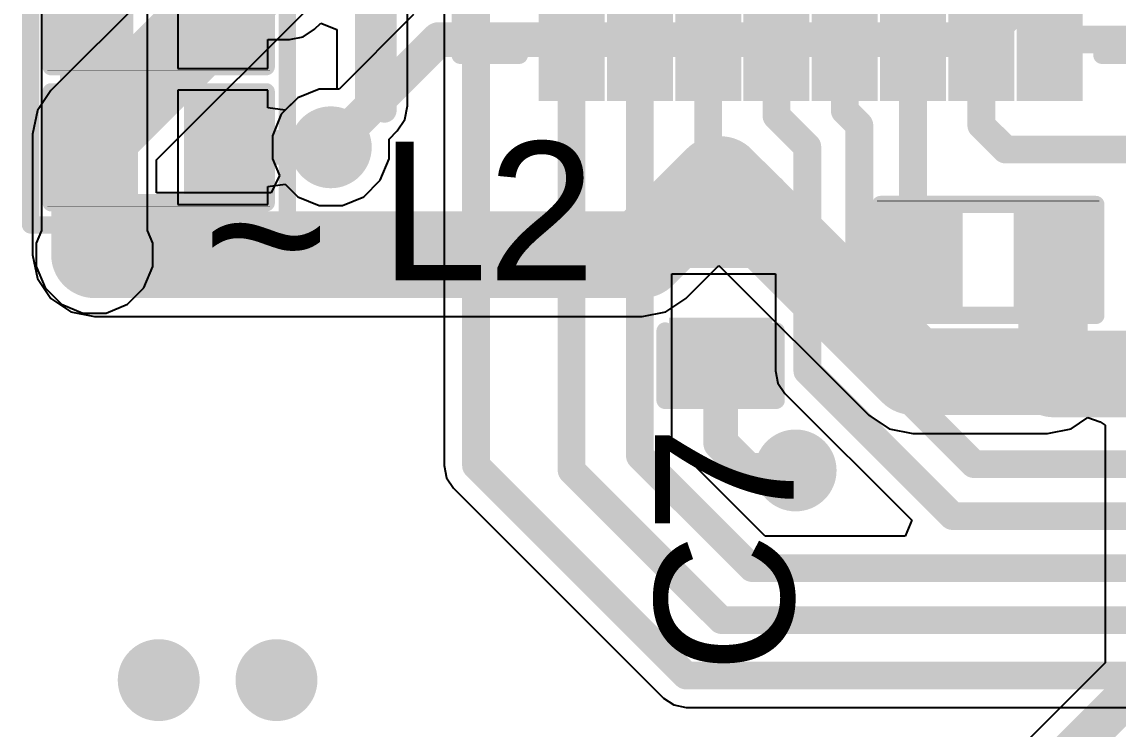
# Model space of a CAD drawing. Header units: millimetres. Extents: x -4.8 to 36.7, y -5.3 to 57.6.
# Drawn here: x 1.21 to 9.23, y 34.15 to 39.33 of the extents above; entities that cross this region are included whole.
import ezdxf

# ---------------------------------------------------------------- set-up
doc = ezdxf.new("R2010")
doc.units = ezdxf.units.MM
for name, color, linetype in [('BottomLayer', 5, 'Continuous'), ('TopLayer', 1, 'Continuous'), ('TopOverlay', 2, 'Continuous'), ('TopPaste', 8, 'Continuous'), ('TopSolder', 216, 'Continuous'), ('ViaHoleLayer', 16, 'Continuous')]:
    doc.layers.add(name, color=color, linetype=linetype)
doc.styles.add('Arial', font='arial.ttf', dxfattribs={"height": 0.2})

# ---------------------------------------------------------------- blocks, each defined once
blk = doc.blocks.new('32_QFN__5_5__5')
at = {"layer": 'TopLayer'}
for points in [[(-1.61006028, 2.10008343), (-1.89005972, 2.10008343), (-1.89005972, 2.80008457), (-1.61006028, 2.80008457)], [(-1.10993428, 2.10008343), (-1.38993372, 2.10008343), (-1.38993372, 2.80008457), (-1.10993428, 2.80008457)], [(-0.61006228, 2.10008343), (-0.89006172, 2.10008343), (-0.89006172, 2.80008457), (-0.61006228, 2.80008457)], [(-0.10993628, 2.10008343), (-0.38993572, 2.10008343), (-0.38993572, 2.80008457), (-0.1099362799999999, 2.80008457)], [(0.38993572, 2.10008343), (0.1099362799999999, 2.10008343), (0.10993628, 2.80008457), (0.38993572, 2.80008457)], [(0.89006172, 2.10008343), (0.61006228, 2.10008343), (0.61006228, 2.80008457), (0.89006172, 2.80008457)], [(1.38993372, 2.10008343), (1.10993428, 2.10008343), (1.10993428, 2.80008457), (1.38993372, 2.80008457)], [(1.89005972, 2.10008343), (1.61006028, 2.10008343), (1.61006028, 2.80008457), (1.89005972, 2.80008457)], [(-2.80008457, 1.61006028), (-2.80008457, 1.89005972), (-2.10008343, 1.89005972), (-2.10008343, 1.61006028)], [(2.10008343, 1.61006028), (2.10008343, 1.89005972), (2.80008457, 1.89005972), (2.80008457, 1.61006028)], [(1.626997, -1.626997), (-1.626997, -1.626997), (-1.626997, 1.626997), (1.626997, 1.626997)], [(-2.80008457, 1.10993428), (-2.80008457, 1.38993372), (-2.10008343, 1.38993372), (-2.10008343, 1.10993428)], [(2.10008343, 1.10993428), (2.10008343, 1.38993372), (2.80008457, 1.38993372), (2.80008457, 1.10993428)], [(-2.80008457, 0.61006228), (-2.80008457, 0.89006172), (-2.10008343, 0.89006172), (-2.10008343, 0.61006228)], [(2.10008343, 0.61006228), (2.10008343, 0.89006172), (2.80008457, 0.89006172), (2.80008457, 0.61006228)], [(-2.80008457, 0.10993628), (-2.80008457, 0.38993572), (-2.10008343, 0.38993572), (-2.10008343, 0.10993628)], [(2.10008343, 0.10993628), (2.10008343, 0.38993572), (2.80008457, 0.38993572), (2.80008457, 0.10993628)], [(-2.80008457, -0.38993572), (-2.80008457, -0.10993628), (-2.10008343, -0.10993628), (-2.10008343, -0.38993572)], [(2.10008343, -0.38993572), (2.10008343, -0.10993628), (2.80008457, -0.10993628), (2.80008457, -0.38993572)], [(-2.80008457, -0.89006172), (-2.80008457, -0.61006228), (-2.10008343, -0.61006228), (-2.10008343, -0.89006172)], [(2.10008343, -0.89006172), (2.10008343, -0.61006228), (2.80008457, -0.61006228), (2.80008457, -0.89006172)], [(-2.80008457, -1.38993372), (-2.80008457, -1.10993428), (-2.10008343, -1.10993428), (-2.10008343, -1.38993372)], [(2.10008343, -1.38993372), (2.10008343, -1.10993428), (2.80008457, -1.10993428), (2.80008457, -1.38993372)], [(-2.80008457, -1.89005972), (-2.80008457, -1.61006028), (-2.10008343, -1.61006028), (-2.10008343, -1.89005972)], [(2.10008343, -1.89005972), (2.10008343, -1.61006028), (2.80008457, -1.61006028), (2.80008457, -1.89005972)], [(-1.61006028, -2.80008457), (-1.89005972, -2.80008457), (-1.89005972, -2.10008343), (-1.61006028, -2.10008343)], [(-1.10993428, -2.80008457), (-1.38993372, -2.80008457), (-1.38993372, -2.10008343), (-1.10993428, -2.10008343)], [(-0.61006228, -2.80008457), (-0.89006172, -2.80008457), (-0.89006172, -2.10008343), (-0.61006228, -2.10008343)], [(-0.10993628, -2.80008457), (-0.38993572, -2.80008457), (-0.38993572, -2.10008343), (-0.1099362799999999, -2.10008343)], [(0.38993572, -2.80008457), (0.1099362799999999, -2.80008457), (0.10993628, -2.10008343), (0.38993572, -2.10008343)], [(0.89006172, -2.80008457), (0.61006228, -2.80008457), (0.61006228, -2.10008343), (0.89006172, -2.10008343)], [(1.38993372, -2.80008457), (1.10993428, -2.80008457), (1.10993428, -2.10008343), (1.38993372, -2.10008343)], [(1.89005972, -2.80008457), (1.61006028, -2.80008457), (1.61006028, -2.10008343), (1.89005972, -2.10008343)]]:
    blk.add_hatch(color=1, dxfattribs=at).paths.add_polyline_path(points)
at = {"layer": 'TopPaste'}
for points in [[(-1.61006028, 2.10008343), (-1.89005972, 2.10008343), (-1.89005972, 2.80008457), (-1.61006028, 2.80008457)], [(-1.10993428, 2.10008343), (-1.38993372, 2.10008343), (-1.38993372, 2.80008457), (-1.10993428, 2.80008457)], [(-0.61006228, 2.10008343), (-0.89006172, 2.10008343), (-0.89006172, 2.80008457), (-0.61006228, 2.80008457)], [(-0.10993628, 2.10008343), (-0.38993572, 2.10008343), (-0.38993572, 2.80008457), (-0.1099362799999999, 2.80008457)], [(0.38993572, 2.10008343), (0.1099362799999999, 2.10008343), (0.10993628, 2.80008457), (0.38993572, 2.80008457)], [(0.89006172, 2.10008343), (0.61006228, 2.10008343), (0.61006228, 2.80008457), (0.89006172, 2.80008457)], [(1.38993372, 2.10008343), (1.10993428, 2.10008343), (1.10993428, 2.80008457), (1.38993372, 2.80008457)], [(1.89005972, 2.10008343), (1.61006028, 2.10008343), (1.61006028, 2.80008457), (1.89005972, 2.80008457)], [(-2.80008457, 1.61006028), (-2.80008457, 1.89005972), (-2.10008343, 1.89005972), (-2.10008343, 1.61006028)], [(2.10008343, 1.61006028), (2.10008343, 1.89005972), (2.80008457, 1.89005972), (2.80008457, 1.61006028)], [(1.626997, -1.626997), (-1.626997, -1.626997), (-1.626997, 1.626997), (1.626997, 1.626997)], [(-2.80008457, 1.10993428), (-2.80008457, 1.38993372), (-2.10008343, 1.38993372), (-2.10008343, 1.10993428)], [(2.10008343, 1.10993428), (2.10008343, 1.38993372), (2.80008457, 1.38993372), (2.80008457, 1.10993428)], [(-2.80008457, 0.61006228), (-2.80008457, 0.89006172), (-2.10008343, 0.89006172), (-2.10008343, 0.61006228)], [(2.10008343, 0.61006228), (2.10008343, 0.89006172), (2.80008457, 0.89006172), (2.80008457, 0.61006228)], [(-2.80008457, 0.10993628), (-2.80008457, 0.38993572), (-2.10008343, 0.38993572), (-2.10008343, 0.10993628)], [(2.10008343, 0.10993628), (2.10008343, 0.38993572), (2.80008457, 0.38993572), (2.80008457, 0.10993628)], [(-2.80008457, -0.38993572), (-2.80008457, -0.10993628), (-2.10008343, -0.10993628), (-2.10008343, -0.38993572)], [(2.10008343, -0.38993572), (2.10008343, -0.10993628), (2.80008457, -0.10993628), (2.80008457, -0.38993572)], [(-2.80008457, -0.89006172), (-2.80008457, -0.61006228), (-2.10008343, -0.61006228), (-2.10008343, -0.89006172)], [(2.10008343, -0.89006172), (2.10008343, -0.61006228), (2.80008457, -0.61006228), (2.80008457, -0.89006172)], [(-2.80008457, -1.38993372), (-2.80008457, -1.10993428), (-2.10008343, -1.10993428), (-2.10008343, -1.38993372)], [(2.10008343, -1.38993372), (2.10008343, -1.10993428), (2.80008457, -1.10993428), (2.80008457, -1.38993372)], [(-2.80008457, -1.89005972), (-2.80008457, -1.61006028), (-2.10008343, -1.61006028), (-2.10008343, -1.89005972)], [(2.10008343, -1.89005972), (2.10008343, -1.61006028), (2.80008457, -1.61006028), (2.80008457, -1.89005972)], [(-1.61006028, -2.80008457), (-1.89005972, -2.80008457), (-1.89005972, -2.10008343), (-1.61006028, -2.10008343)], [(-1.10993428, -2.80008457), (-1.38993372, -2.80008457), (-1.38993372, -2.10008343), (-1.10993428, -2.10008343)], [(-0.61006228, -2.80008457), (-0.89006172, -2.80008457), (-0.89006172, -2.10008343), (-0.61006228, -2.10008343)], [(-0.10993628, -2.80008457), (-0.38993572, -2.80008457), (-0.38993572, -2.10008343), (-0.1099362799999999, -2.10008343)], [(0.38993572, -2.80008457), (0.1099362799999999, -2.80008457), (0.10993628, -2.10008343), (0.38993572, -2.10008343)], [(0.89006172, -2.80008457), (0.61006228, -2.80008457), (0.61006228, -2.10008343), (0.89006172, -2.10008343)], [(1.38993372, -2.80008457), (1.10993428, -2.80008457), (1.10993428, -2.10008343), (1.38993372, -2.10008343)], [(1.89005972, -2.80008457), (1.61006028, -2.80008457), (1.61006028, -2.10008343), (1.89005972, -2.10008343)]]:
    blk.add_hatch(color=8, dxfattribs=at).paths.add_polyline_path(points)
at = {"layer": 'TopSolder'}
for points in [[(-1.50846028, 1.99848343), (-1.99165972, 1.99848343), (-1.99165972, 2.90168457), (-1.50846028, 2.90168457)], [(-1.00833428, 1.99848343), (-1.49153372, 1.99848343), (-1.49153372, 2.90168457), (-1.00833428, 2.90168457)], [(-0.5084622799999999, 1.99848343), (-0.99166172, 1.99848343), (-0.99166172, 2.90168457), (-0.5084622799999999, 2.90168457)], [(-0.008336280000000036, 1.99848343), (-0.49153572, 1.99848343), (-0.49153572, 2.90168457), (-0.008336279999999963, 2.90168457)], [(0.49153572, 1.99848343), (0.008336279999999963, 1.99848343), (0.008336280000000036, 2.90168457), (0.49153572, 2.90168457)], [(0.99166172, 1.99848343), (0.5084622799999999, 1.99848343), (0.5084622799999999, 2.90168457), (0.99166172, 2.90168457)], [(1.49153372, 1.99848343), (1.00833428, 1.99848343), (1.00833428, 2.90168457), (1.49153372, 2.90168457)], [(1.99165972, 1.99848343), (1.50846028, 1.99848343), (1.50846028, 2.90168457), (1.99165972, 2.90168457)], [(-2.90168457, 1.50846028), (-2.90168457, 1.99165972), (-1.99848343, 1.99165972), (-1.99848343, 1.50846028)], [(1.99848343, 1.50846028), (1.99848343, 1.99165972), (2.90168457, 1.99165972), (2.90168457, 1.50846028)], [(1.728597, -1.728597), (-1.728597, -1.728597), (-1.728597, 1.728597), (1.728597, 1.728597)], [(-2.90168457, 1.00833428), (-2.90168457, 1.49153372), (-1.99848343, 1.49153372), (-1.99848343, 1.00833428)], [(1.99848343, 1.00833428), (1.99848343, 1.49153372), (2.90168457, 1.49153372), (2.90168457, 1.00833428)], [(-2.90168457, 0.5084622799999999), (-2.90168457, 0.99166172), (-1.99848343, 0.99166172), (-1.99848343, 0.5084622799999999)], [(1.99848343, 0.5084622799999999), (1.99848343, 0.99166172), (2.90168457, 0.99166172), (2.90168457, 0.5084622799999999)], [(-2.90168457, 0.008336280000000036), (-2.90168457, 0.49153572), (-1.99848343, 0.49153572), (-1.99848343, 0.008336279999999963)], [(1.99848343, 0.008336280000000036), (1.99848343, 0.49153572), (2.90168457, 0.49153572), (2.90168457, 0.008336279999999963)], [(-2.90168457, -0.49153572), (-2.90168457, -0.008336279999999963), (-1.99848343, -0.008336280000000036), (-1.99848343, -0.49153572)], [(1.99848343, -0.49153572), (1.99848343, -0.008336279999999963), (2.90168457, -0.008336280000000036), (2.90168457, -0.49153572)], [(-2.90168457, -0.99166172), (-2.90168457, -0.5084622799999999), (-1.99848343, -0.5084622799999999), (-1.99848343, -0.99166172)], [(1.99848343, -0.99166172), (1.99848343, -0.5084622799999999), (2.90168457, -0.5084622799999999), (2.90168457, -0.99166172)], [(-2.90168457, -1.49153372), (-2.90168457, -1.00833428), (-1.99848343, -1.00833428), (-1.99848343, -1.49153372)], [(1.99848343, -1.49153372), (1.99848343, -1.00833428), (2.90168457, -1.00833428), (2.90168457, -1.49153372)], [(-2.90168457, -1.99165972), (-2.90168457, -1.50846028), (-1.99848343, -1.50846028), (-1.99848343, -1.99165972)], [(1.99848343, -1.99165972), (1.99848343, -1.50846028), (2.90168457, -1.50846028), (2.90168457, -1.99165972)], [(-1.50846028, -2.90168457), (-1.99165972, -2.90168457), (-1.99165972, -1.99848343), (-1.50846028, -1.99848343)], [(-1.00833428, -2.90168457), (-1.49153372, -2.90168457), (-1.49153372, -1.99848343), (-1.00833428, -1.99848343)], [(-0.5084622799999999, -2.90168457), (-0.99166172, -2.90168457), (-0.99166172, -1.99848343), (-0.5084622799999999, -1.99848343)], [(-0.008336280000000036, -2.90168457), (-0.49153572, -2.90168457), (-0.49153572, -1.99848343), (-0.008336279999999963, -1.99848343)], [(0.49153572, -2.90168457), (0.008336279999999963, -2.90168457), (0.008336280000000036, -1.99848343), (0.49153572, -1.99848343)], [(0.99166172, -2.90168457), (0.5084622799999999, -2.90168457), (0.5084622799999999, -1.99848343), (0.99166172, -1.99848343)], [(1.49153372, -2.90168457), (1.00833428, -2.90168457), (1.00833428, -1.99848343), (1.49153372, -1.99848343)], [(1.99165972, -2.90168457), (1.50846028, -2.90168457), (1.50846028, -1.99848343), (1.99165972, -1.99848343)]]:
    blk.add_hatch(color=216, dxfattribs=at).paths.add_polyline_path(points)
at = {"layer": 'TopOverlay', "const_width": 0.127}
for points in [[(-2.5654, 2.1336), (-2.5654, 2.5654)], [(-2.5654, 2.5654), (-2.1336, 2.5654)], [(2.1336, 2.5654), (2.5654, 2.5654)], [(2.5654, 2.1336), (2.5654, 2.5654)], [(-3.0734, 1.8796), (-2.9464, 1.7526)], [(-3.0734, 1.6256), (-3.0734, 1.8796)], [(-3.0734, 1.6256), (-2.9464, 1.7526)], [(-2.5654, -2.5654), (-2.5654, -2.1336)], [(2.5654, -2.5654), (2.5654, -2.1336)], [(-2.5654, -2.5654), (-2.1336, -2.5654)], [(2.1336, -2.5654), (2.5654, -2.5654)]]:
    blk.add_lwpolyline(points, dxfattribs=at)
at = {"layer": 'TopOverlay', "const_width": 0.0635}
for points in [[(-2.59715, 2.5654, 1), (-2.53365, 2.5654, 1)], [(-2.59715, 2.5654, 1), (-2.53365, 2.5654, 1)], [(-2.16535, 2.5654, 1), (-2.10185, 2.5654, 1)], [(2.10185, 2.5654, 1), (2.16535, 2.5654, 1)], [(2.53365, 2.5654, 1), (2.59715, 2.5654, 1)], [(2.53365, 2.5654, 1), (2.59715, 2.5654, 1)], [(-2.59715, 2.1336, 1), (-2.53365, 2.1336, 1)], [(2.53365, 2.1336, 1), (2.59715, 2.1336, 1)], [(-3.10515, 1.8796, 1), (-3.04165, 1.8796, 1)], [(-3.10515, 1.8796, 1), (-3.04165, 1.8796, 1)], [(-2.97815, 1.7526, 1), (-2.91465, 1.7526, 1)], [(-2.97815, 1.7526, 1), (-2.91465, 1.7526, 1)], [(-3.10515, 1.6256, 1), (-3.04165, 1.6256, 1)], [(-3.10515, 1.6256, 1), (-3.04165, 1.6256, 1)], [(-2.59715, -2.1336, 1), (-2.53365, -2.1336, 1)], [(2.53365, -2.1336, 1), (2.59715, -2.1336, 1)], [(-2.59715, -2.5654, 1), (-2.53365, -2.5654, 1)], [(-2.59715, -2.5654, 1), (-2.53365, -2.5654, 1)], [(-2.16535, -2.5654, 1), (-2.10185, -2.5654, 1)], [(2.10185, -2.5654, 1), (2.16535, -2.5654, 1)], [(2.53365, -2.5654, 1), (2.59715, -2.5654, 1)], [(2.53365, -2.5654, 1), (2.59715, -2.5654, 1)]]:
    blk.add_lwpolyline(points, format="xyb", close=True, dxfattribs=at)
blk = doc.blocks.new('R___0402_11')
at = {"layer": 'TopLayer'}
for points in [[(-0.6985, -0.3175), (-0.6985, 0.3175), (-0.2412999999999999, 0.3175), (-0.2413, -0.3175)], [(0.2412999999999999, -0.3175), (0.2413, 0.3175), (0.6985, 0.3175), (0.6985, -0.3175)]]:
    blk.add_hatch(color=1, dxfattribs=at).paths.add_polyline_path(points)
at = {"layer": 'TopPaste'}
for points in [[(-0.6985, -0.3175), (-0.6985, 0.3175), (-0.2412999999999999, 0.3175), (-0.2413, -0.3175)], [(0.2412999999999999, -0.3175), (0.2413, 0.3175), (0.6985, 0.3175), (0.6985, -0.3175)]]:
    blk.add_hatch(color=8, dxfattribs=at).paths.add_polyline_path(points)
at = {"layer": 'TopSolder'}
for points in [[(-0.75350116, -0.37250116), (-0.75350116, 0.37250116), (-0.1862988399999999, 0.37250116), (-0.18629884, -0.37250116)], [(0.1862988399999999, -0.37250116), (0.18629884, 0.37250116), (0.75350116, 0.37250116), (0.75350116, -0.37250116)]]:
    blk.add_hatch(color=216, dxfattribs=at).paths.add_polyline_path(points)
at = {"layer": 'TopOverlay'}
for points, const_width in [([(-0.7874, 0.4064), (0.7874, 0.4064)], 0.127), ([(-0.7874, -0.4064), (-0.7874, 0.4064)], 0.127), ([(0.7874, -0.4064), (0.7874, 0.4064)], 0.127), ([(-0.7874, -0.4064), (0.7874, -0.4064)], 0.127), ([(-0.8128, -0.4318), (0.8128, -0.4318)], 0.0032258)]:
    blk.add_lwpolyline(points, dxfattribs=dict(at, const_width=const_width))
for points, const_width in [([(-0.8191499999999999, 0.4064, 1), (-0.7556499999999999, 0.4064, 1)], 0.0635), ([(-0.8191499999999999, 0.4064, 1), (-0.7556499999999999, 0.4064, 1)], 0.0635), ([(0.7556499999999999, 0.4064, 1), (0.8191499999999999, 0.4064, 1)], 0.0635), ([(0.7556499999999999, 0.4064, 1), (0.8191499999999999, 0.4064, 1)], 0.0635), ([(-0.8191499999999999, -0.4064, 1), (-0.7556499999999999, -0.4064, 1)], 0.0635), ([(-0.8191499999999999, -0.4064, 1), (-0.7556499999999999, -0.4064, 1)], 0.0635), ([(0.7556499999999999, -0.4064, 1), (0.8191499999999999, -0.4064, 1)], 0.0635), ([(0.7556499999999999, -0.4064, 1), (0.8191499999999999, -0.4064, 1)], 0.0635), ([(-0.81360518, -0.4318, 1), (-0.8119948199999999, -0.4318, 1)], 0.0016129), ([(0.8119948199999999, -0.4318, 1), (0.81360518, -0.4318, 1)], 0.0016129)]:
    blk.add_lwpolyline(points, format="xyb", close=True, dxfattribs=dict(at, const_width=const_width))
blk = doc.blocks.new('R___0402_12')
at = {"layer": 'TopLayer'}
for points in [[(-0.6985, -0.3175), (-0.6985, 0.3175), (-0.2412999999999999, 0.3175), (-0.2413, -0.3175)], [(0.2412999999999999, -0.3175), (0.2413, 0.3175), (0.6985, 0.3175), (0.6985, -0.3175)]]:
    blk.add_hatch(color=1, dxfattribs=at).paths.add_polyline_path(points)
at = {"layer": 'TopPaste'}
for points in [[(-0.6985, -0.3175), (-0.6985, 0.3175), (-0.2412999999999999, 0.3175), (-0.2413, -0.3175)], [(0.2412999999999999, -0.3175), (0.2413, 0.3175), (0.6985, 0.3175), (0.6985, -0.3175)]]:
    blk.add_hatch(color=8, dxfattribs=at).paths.add_polyline_path(points)
at = {"layer": 'TopSolder'}
for points in [[(-0.75350116, -0.37250116), (-0.75350116, 0.37250116), (-0.1862988399999999, 0.37250116), (-0.18629884, -0.37250116)], [(0.1862988399999999, -0.37250116), (0.18629884, 0.37250116), (0.75350116, 0.37250116), (0.75350116, -0.37250116)]]:
    blk.add_hatch(color=216, dxfattribs=at).paths.add_polyline_path(points)
at = {"layer": 'TopOverlay'}
for points, const_width in [([(-0.7874, 0.4064), (-0.7874, -0.4064)], 0.127), ([(0.7874, 0.4064), (-0.7874, 0.4064)], 0.127), ([(0.7874, 0.4064), (0.7874, -0.4064)], 0.127), ([(0.7874, -0.4064), (-0.7874, -0.4064)], 0.127), ([(0.8128, -0.4318), (-0.8128, -0.4318)], 0.0032258)]:
    blk.add_lwpolyline(points, dxfattribs=dict(at, const_width=const_width))
for points, const_width in [([(-0.8191499999999999, 0.4064, 1), (-0.7556499999999999, 0.4064, 1)], 0.0635), ([(-0.8191499999999999, 0.4064, 1), (-0.7556499999999999, 0.4064, 1)], 0.0635), ([(0.7556499999999999, 0.4064, 1), (0.8191499999999999, 0.4064, 1)], 0.0635), ([(0.7556499999999999, 0.4064, 1), (0.8191499999999999, 0.4064, 1)], 0.0635), ([(-0.8191499999999999, -0.4064, 1), (-0.7556499999999999, -0.4064, 1)], 0.0635), ([(-0.8191499999999999, -0.4064, 1), (-0.7556499999999999, -0.4064, 1)], 0.0635), ([(0.7556499999999999, -0.4064, 1), (0.8191499999999999, -0.4064, 1)], 0.0635), ([(0.7556499999999999, -0.4064, 1), (0.8191499999999999, -0.4064, 1)], 0.0635), ([(-0.81360518, -0.4318, 1), (-0.8119948199999999, -0.4318, 1)], 0.0016129), ([(0.8119948199999999, -0.4318, 1), (0.81360518, -0.4318, 1)], 0.0016129)]:
    blk.add_lwpolyline(points, format="xyb", close=True, dxfattribs=dict(at, const_width=const_width))
blk = doc.blocks.new('R___0402_14')
at = {"layer": 'TopLayer'}
for points in [[(-0.6985, -0.3175), (-0.6985, 0.3175), (-0.2412999999999999, 0.3175), (-0.2413, -0.3175)], [(0.2412999999999999, -0.3175), (0.2413, 0.3175), (0.6985, 0.3175), (0.6985, -0.3175)]]:
    blk.add_hatch(color=1, dxfattribs=at).paths.add_polyline_path(points)
at = {"layer": 'TopPaste'}
for points in [[(-0.6985, -0.3175), (-0.6985, 0.3175), (-0.2412999999999999, 0.3175), (-0.2413, -0.3175)], [(0.2412999999999999, -0.3175), (0.2413, 0.3175), (0.6985, 0.3175), (0.6985, -0.3175)]]:
    blk.add_hatch(color=8, dxfattribs=at).paths.add_polyline_path(points)
at = {"layer": 'TopSolder'}
for points in [[(-0.75350116, -0.37250116), (-0.75350116, 0.37250116), (-0.1862988399999999, 0.37250116), (-0.18629884, -0.37250116)], [(0.1862988399999999, -0.37250116), (0.18629884, 0.37250116), (0.75350116, 0.37250116), (0.75350116, -0.37250116)]]:
    blk.add_hatch(color=216, dxfattribs=at).paths.add_polyline_path(points)
at = {"layer": 'TopOverlay'}
for points, const_width in [([(-0.7874, 0.4064), (0.7874, 0.4064)], 0.127), ([(-0.7874, -0.4064), (-0.7874, 0.4064)], 0.127), ([(0.7874, -0.4064), (0.7874, 0.4064)], 0.127), ([(-0.7874, -0.4064), (0.7874, -0.4064)], 0.127), ([(-0.8128, -0.4318), (0.8128, -0.4318)], 0.0032258)]:
    blk.add_lwpolyline(points, dxfattribs=dict(at, const_width=const_width))
for points, const_width in [([(-0.8191499999999999, 0.4064, 1), (-0.7556499999999999, 0.4064, 1)], 0.0635), ([(-0.8191499999999999, 0.4064, 1), (-0.7556499999999999, 0.4064, 1)], 0.0635), ([(0.7556499999999999, 0.4064, 1), (0.8191499999999999, 0.4064, 1)], 0.0635), ([(0.7556499999999999, 0.4064, 1), (0.8191499999999999, 0.4064, 1)], 0.0635), ([(-0.8191499999999999, -0.4064, 1), (-0.7556499999999999, -0.4064, 1)], 0.0635), ([(-0.8191499999999999, -0.4064, 1), (-0.7556499999999999, -0.4064, 1)], 0.0635), ([(0.7556499999999999, -0.4064, 1), (0.8191499999999999, -0.4064, 1)], 0.0635), ([(0.7556499999999999, -0.4064, 1), (0.8191499999999999, -0.4064, 1)], 0.0635), ([(-0.81360518, -0.4318, 1), (-0.8119948199999999, -0.4318, 1)], 0.0016129), ([(0.8119948199999999, -0.4318, 1), (0.81360518, -0.4318, 1)], 0.0016129)]:
    blk.add_lwpolyline(points, format="xyb", close=True, dxfattribs=dict(at, const_width=const_width))
blk = doc.blocks.new('C___0402_42')
at = {"layer": 'TopLayer'}
for points in [[(-0.6985, -0.3175), (-0.6985, 0.3174999999999999), (-0.2413000000000001, 0.3175), (-0.2412999999999999, -0.3174999999999999)], [(0.2413000000000001, -0.3175), (0.2412999999999999, 0.3174999999999999), (0.6985, 0.3175), (0.6985, -0.3174999999999999)]]:
    blk.add_hatch(color=1, dxfattribs=at).paths.add_polyline_path(points)
at = {"layer": 'TopPaste'}
for points in [[(-0.6985, -0.3175), (-0.6985, 0.3174999999999999), (-0.2413000000000001, 0.3175), (-0.2412999999999999, -0.3174999999999999)], [(0.2413000000000001, -0.3175), (0.2412999999999999, 0.3174999999999999), (0.6985, 0.3175), (0.6985, -0.3174999999999999)]]:
    blk.add_hatch(color=8, dxfattribs=at).paths.add_polyline_path(points)
at = {"layer": 'TopSolder'}
for points in [[(-0.7584998799999999, -0.3774998800000001), (-0.7584998799999999, 0.3774998799999999), (-0.1813001200000001, 0.3774998800000001), (-0.1813001199999999, -0.3774998799999999)], [(0.1813001200000001, -0.3774998800000001), (0.1813001199999999, 0.3774998799999999), (0.7584998799999999, 0.3774998800000001), (0.7584998799999999, -0.3774998799999999)]]:
    blk.add_hatch(color=216, dxfattribs=at).paths.add_polyline_path(points)
at = {"layer": 'TopOverlay', "const_width": 0.127}
for points in [[(-0.2794, 0.4064), (-0.7874, 0.4064)], [(-0.7874, -0.4064), (-0.7874, 0.4064)], [(0.7874, 0.4064), (0.2794, 0.4064)], [(0.7874, -0.4064), (0.7874, 0.4064)], [(-0.2794, -0.4064), (-0.7874, -0.4064)], [(0.7874, -0.4064), (0.2794, -0.4064)]]:
    blk.add_lwpolyline(points, dxfattribs=at)
at = {"layer": 'TopOverlay', "const_width": 0.0635}
for points in [[(-0.8191499999999999, 0.4064, 1), (-0.7556499999999999, 0.4064, 1)], [(-0.8191499999999999, 0.4064, 1), (-0.7556499999999999, 0.4064, 1)], [(-0.31115, 0.4064, 1), (-0.24765, 0.4064, 1)], [(0.24765, 0.4064, 1), (0.31115, 0.4064, 1)], [(0.7556499999999999, 0.4064, 1), (0.8191499999999999, 0.4064, 1)], [(0.7556499999999999, 0.4064, 1), (0.8191499999999999, 0.4064, 1)], [(-0.8191499999999999, -0.4064, 1), (-0.7556499999999999, -0.4064, 1)], [(-0.8191499999999999, -0.4064, 1), (-0.7556499999999999, -0.4064, 1)], [(-0.31115, -0.4064, 1), (-0.24765, -0.4064, 1)], [(0.24765, -0.4064, 1), (0.31115, -0.4064, 1)], [(0.7556499999999999, -0.4064, 1), (0.8191499999999999, -0.4064, 1)], [(0.7556499999999999, -0.4064, 1), (0.8191499999999999, -0.4064, 1)]]:
    blk.add_lwpolyline(points, format="xyb", close=True, dxfattribs=at)

msp = doc.modelspace()

# ---------------------------------------------------------------- hatches: boundary and pattern name
at = {"layer": 'BottomLayer'}
h = msp.add_hatch(color=5, dxfattribs=at)
edge = h.paths.add_edge_path()
edge.add_arc((3.4679001, 38.41484316), 0.2999994, 0, 360)
h = msp.add_hatch(color=5, dxfattribs=at)
edge = h.paths.add_edge_path()
edge.add_arc((6.323009959999999, 38.17803134), 0.2999994, 0, 360)
h = msp.add_hatch(color=5, dxfattribs=at)
edge = h.paths.add_edge_path()
edge.add_arc((1.7381474, 37.62744061999999), 0.2999994, 0, 360)
h = msp.add_hatch(color=5, dxfattribs=at)
edge = h.paths.add_edge_path()
edge.add_arc((8.734468179999999, 36.78886978), 0.2999994, 0, 360)
h = msp.add_hatch(color=5, dxfattribs=at)
edge = h.paths.add_edge_path()
edge.add_arc((6.87191412, 36.0469053), 0.2999994, 0, 360)
h = msp.add_hatch(color=5, dxfattribs=at)
edge = h.paths.add_edge_path()
edge.add_arc((2.20820996, 34.5104085), 0.2999994, 0, 360)
h = msp.add_hatch(color=5, dxfattribs=at)
edge = h.paths.add_edge_path()
edge.add_arc((3.07050948, 34.5104085), 0.2999994, 0, 360)
at = {"layer": 'TopLayer'}
h = msp.add_hatch(color=1, dxfattribs=at)
edge = h.paths.add_edge_path()
edge.add_arc((3.4679001, 38.41484316), 0.2999994, 0, 360)
h = msp.add_hatch(color=1, dxfattribs=at)
edge = h.paths.add_edge_path()
edge.add_arc((6.323009959999999, 38.17803134), 0.2999994, 0, 360)
h = msp.add_hatch(color=1, dxfattribs=at)
edge = h.paths.add_edge_path()
edge.add_arc((1.7381474, 37.62744061999999), 0.2999994, 0, 360)
h = msp.add_hatch(color=1, dxfattribs=at)
edge = h.paths.add_edge_path()
edge.add_arc((8.734468179999999, 36.78886978), 0.2999994, 0, 360)
h = msp.add_hatch(color=1, dxfattribs=at)
edge = h.paths.add_edge_path()
edge.add_arc((6.87191412, 36.0469053), 0.2999994, 0, 360)
h = msp.add_hatch(color=1, dxfattribs=at)
edge = h.paths.add_edge_path()
edge.add_arc((2.20820996, 34.5104085), 0.2999994, 0, 360)
h = msp.add_hatch(color=1, dxfattribs=at)
edge = h.paths.add_edge_path()
edge.add_arc((3.07050948, 34.5104085), 0.2999994, 0, 360)
at = {"layer": 'ViaHoleLayer'}
h = msp.add_hatch(color=16, dxfattribs=at)
edge = h.paths.add_edge_path()
edge.add_arc((3.4679001, 38.41484316), 0.1499997, 0, 360)
h = msp.add_hatch(color=16, dxfattribs=at)
edge = h.paths.add_edge_path()
edge.add_arc((6.323009959999999, 38.17803134), 0.1499997, 0, 360)
h = msp.add_hatch(color=16, dxfattribs=at)
edge = h.paths.add_edge_path()
edge.add_arc((1.7381474, 37.62744061999999), 0.1499997, 0, 360)
h = msp.add_hatch(color=16, dxfattribs=at)
edge = h.paths.add_edge_path()
edge.add_arc((8.734468179999999, 36.78886978), 0.1499997, 0, 360)
h = msp.add_hatch(color=16, dxfattribs=at)
edge = h.paths.add_edge_path()
edge.add_arc((6.87191412, 36.0469053), 0.1499997, 0, 360)
h = msp.add_hatch(color=16, dxfattribs=at)
edge = h.paths.add_edge_path()
edge.add_arc((2.20820996, 34.5104085), 0.1499997, 0, 360)
h = msp.add_hatch(color=16, dxfattribs=at)
edge = h.paths.add_edge_path()
edge.add_arc((3.07050948, 34.5104085), 0.1499997, 0, 360)

# ---------------------------------------------------------------- linework, layer by layer
at = {"layer": 'BottomLayer'}
for p, q in [((3.08266338, 40.49573308), (1.41768068, 38.83075038)), ((2.19135452, 38.32255734), (3.856337219999999, 39.98754004)), ((4.07444702, 39.38763776), (3.52865182, 38.84184256)), ((1.41768068, 38.83075038), (1.31943856, 38.68371994)), ((3.22602606, 38.7768338), (3.10590946, 38.6567172)), ((3.38296504, 38.84184256), (3.22602606, 38.7768338)), ((3.52865182, 38.84184256), (3.38296504, 38.84184256)), ((1.31943856, 38.68371994), (1.28494028, 38.51028366)), ((3.10590946, 38.6567172), (3.040900699999999, 38.49977822)), ((1.28494028, 38.51028366), (1.28494028, 37.62744061999999)), ((3.040900699999999, 38.49977822), (3.040900699999999, 38.3299081)), ((2.19135452, 38.08064774), (2.19135452, 38.32255734)), ((3.040900699999999, 38.3299081), (3.09154322, 38.20765028)), ((3.09154322, 38.20765028), (3.03229518, 38.08064774)), ((3.03229518, 38.08064774), (2.19135452, 38.08064774)), ((1.28494028, 37.62744061999999), (1.31943856, 37.45400688)), ((6.06799142, 37.3069739), (6.31056142, 37.54954644)), ((6.31056142, 37.54954644), (7.4091673, 36.4509431)), ((1.31943856, 37.45400688), (1.41768068, 37.3069739)), ((1.41768068, 37.3069739), (1.56471366, 37.20873177999999)), ((5.920960979999999, 37.20873177999999), (6.06799142, 37.3069739)), ((1.56471366, 37.20873177999999), (1.7381474, 37.1742335)), ((1.7381474, 37.1742335), (5.7475247, 37.1742335)), ((5.7475247, 37.1742335), (5.920960979999999, 37.20873177999999)), ((7.4091673, 36.4509431), (7.409172379999999, 36.45093548)), ((7.409172379999999, 36.45093548), (7.556202819999999, 36.35269336)), ((8.89043434, 36.35269336), (9.012054619999999, 36.43395558)), ((9.012054619999999, 36.43395558), (9.10284438, 36.40380324)), ((9.10284438, 36.40380324), (9.13905462, 36.37769711999999)), ((9.13905462, 36.37769711999999), (9.13905462, 34.63818319999999)), ((7.556202819999999, 36.35269336), (7.729639099999999, 36.31819254)), ((7.729639099999999, 36.31819254), (7.7296518, 36.31819508)), ((7.7296518, 36.31819508), (8.7170006, 36.31819508)), ((8.7170006, 36.31819508), (8.89043434, 36.35269336)), ((9.13905462, 34.63818319999999), (8.186742579999999, 33.68587369999999))]:
    msp.add_line(p, q, dxfattribs=at)
for points, const_width in [([(1.7381474, 38.51028366), (3.5358705, 40.30800676)], 0.635), ([(8.23234066, 39.204519), (9.01752832, 39.98970666)], 0.254), ([(3.4679001, 38.41484316), (4.25757594, 39.204519)], 0.254), ([(4.25757594, 39.204519), (4.25757594, 39.20452154)], 0.254), ([(4.25757594, 39.204519), (8.23234066, 39.204519)], 0.254), ([(1.7381474, 37.62744061999999), (1.7381474, 38.51028366)], 0.635), ([(5.7475247, 37.62744061999999), (6.298115419999999, 38.17803134)], 0.635), ([(6.323009959999999, 38.17803134), (7.729639099999999, 36.7714022)], 0.635), ([(6.298115419999999, 38.17803134), (6.323009959999999, 38.17803134)], 0.508), ([(1.7381474, 37.62744061999999), (5.7475247, 37.62744061999999)], 0.635), ([(7.729639099999999, 36.7714022), (8.7170006, 36.7714022)], 0.635), ([(8.7170006, 36.7714022), (8.734468179999999, 36.78886978)], 0.508), ([(8.30474336, 33.401), (9.42392832, 34.52018496)], 0.3048)]:
    msp.add_lwpolyline(points, dxfattribs=dict(at, const_width=const_width))
for points, const_width in [([(4.194075939999999, 39.20452154, 1), (4.32107594, 39.20452154, 1)], 0.127), ([(4.194075939999999, 39.204519, 1), (4.32107594, 39.204519, 1)], 0.127), ([(4.194075939999999, 39.204519, 1), (4.32107594, 39.204519, 1)], 0.127), ([(4.194075939999999, 39.204519, 1), (4.32107594, 39.204519, 1)], 0.127), ([(8.168840659999999, 39.204519, 1), (8.29584066, 39.204519, 1)], 0.127), ([(8.168840659999999, 39.204519, 1), (8.29584066, 39.204519, 1)], 0.127), ([(1.5793974, 38.51028366, 1), (1.8968974, 38.51028366, 1)], 0.3175), ([(1.5793974, 38.51028366, 1), (1.8968974, 38.51028366, 1)], 0.3175), ([(3.4044001, 38.41484316, 1), (3.5314001, 38.41484316, 1)], 0.127), ([(6.13936542, 38.17803134, 1), (6.456865420000001, 38.17803134, 1)], 0.3175), ([(6.16425996, 38.17803134, 1), (6.48175996, 38.17803134, 1)], 0.3175), ([(6.17111542, 38.17803134, 1), (6.425115419999999, 38.17803134, 1)], 0.254), ([(6.19600996, 38.17803134, 1), (6.450009959999999, 38.17803134, 1)], 0.254), ([(1.5793974, 37.62744061999999, 1), (1.8968974, 37.62744061999999, 1)], 0.3175), ([(1.5793974, 37.62744061999999, 1), (1.8968974, 37.62744061999999, 1)], 0.3175), ([(5.588774699999999, 37.62744061999999, 1), (5.9062747, 37.62744061999999, 1)], 0.3175), ([(5.588774699999999, 37.62744061999999, 1), (5.9062747, 37.62744061999999, 1)], 0.3175), ([(7.5708891, 36.7714022, 1), (7.8883891, 36.7714022, 1)], 0.3175), ([(7.5708891, 36.7714022, 1), (7.8883891, 36.7714022, 1)], 0.3175), ([(8.5582506, 36.7714022, 1), (8.8757506, 36.7714022, 1)], 0.3175), ([(8.5900006, 36.7714022, 1), (8.8440006, 36.7714022, 1)], 0.254), ([(8.60746818, 36.78886978, 1), (8.86146818, 36.78886978, 1)], 0.254)]:
    msp.add_lwpolyline(points, format="xyb", close=True, dxfattribs=dict(at, const_width=const_width))
at = {"layer": 'TopLayer'}
for p, q in [((2.3477474, 39.83108366), (2.3477474, 38.99288366)), ((4.29868838, 39.66294327999999), (4.29868838, 36.08223161999999)), ((4.03052534, 38.71849253999999), (4.03052534, 39.55650458)), ((1.34968234, 39.41198366), (1.34968234, 38.41484316)), ((2.12661246, 38.41484316), (2.12661246, 39.41198366)), ((3.26528938, 39.22352074), (3.3493075, 39.27965982)), ((3.3493075, 39.27965982), (3.39524086, 39.32559318)), ((3.39524086, 39.32559318), (3.51257362, 39.27699028)), ((3.51257362, 39.27699028), (3.51257362, 38.84184256)), ((3.0081474, 38.99288366), (3.0081474, 39.2038078)), ((3.0081474, 39.2038078), (3.16618366, 39.2038078)), ((3.16618366, 39.2038078), (3.26528938, 39.22352074)), ((2.3477474, 38.99288366), (3.0081474, 38.99288366)), ((3.0081474, 38.83394316), (2.3477474, 38.83394316)), ((2.3477474, 38.83394316), (2.3477474, 37.99574316)), ((3.0081474, 38.70312046), (3.0081474, 38.83394316)), ((3.22602606, 38.7768338), (3.1351474, 38.68595514)), ((3.38296504, 38.84184256), (3.22602606, 38.7768338)), ((3.51257362, 38.84184256), (3.38296504, 38.84184256)), ((3.1351474, 38.68595514), (3.0081474, 38.70312046)), ((4.0108124, 38.61938682), (4.03052534, 38.71849253999999)), ((3.954673319999999, 38.5353687), (4.0108124, 38.61938682)), ((3.8948995, 38.47559488), (3.954673319999999, 38.5353687)), ((3.8948995, 38.3299081), (3.8948995, 38.47559488)), ((1.34968234, 38.41484316), (1.34968234, 37.80540318)), ((2.12661246, 37.80540318), (2.12661246, 38.41484316)), ((3.82989074, 38.17296912), (3.8948995, 38.3299081)), ((3.0081474, 38.12656586), (3.1351474, 38.14373118)), ((3.1351474, 38.14373118), (3.22602606, 38.05285252)), ((3.709774139999999, 38.05285252), (3.82989074, 38.17296912)), ((3.0081474, 37.99574316), (3.0081474, 38.12656586)), ((3.22602606, 38.05285252), (3.38296504, 37.98784376)), ((3.55283516, 37.98784376), (3.709774139999999, 38.05285252)), ((2.3477474, 37.99574316), (3.0081474, 37.99574316)), ((3.38296504, 37.98784376), (3.55283516, 37.98784376)), ((1.34968234, 37.80540318), (1.311148, 37.71237567999999)), ((2.1651468, 37.71237567999999), (2.12661246, 37.80540318)), ((1.311148, 37.71237567999999), (1.311148, 37.54250556)), ((2.1651468, 37.54250556), (2.1651468, 37.71237567999999)), ((1.311148, 37.54250556), (1.37615676, 37.38556658)), ((2.10013804, 37.38556658), (2.1651468, 37.54250556)), ((5.96499442, 36.249229), (5.96499442, 37.48774062)), ((5.96499442, 37.48774062), (6.72476938, 37.48774062)), ((6.72476938, 37.48774062), (6.72476938, 36.77598182)), ((1.37615676, 37.38556658), (1.49627336, 37.26544998)), ((1.98002144, 37.26544998), (2.10013804, 37.38556658)), ((1.49627336, 37.26544998), (1.65321234, 37.20044122)), ((1.82308246, 37.20044122), (1.98002144, 37.26544998)), ((1.65321234, 37.20044122), (1.82308246, 37.20044122)), ((6.72476938, 36.77598182), (6.74251128, 36.68678718)), ((6.74251128, 36.68678718), (6.79303696, 36.61117137999999)), ((6.79303696, 36.61117137999999), (7.72239756, 35.68181078)), ((6.6497454, 35.56447802), (5.96499442, 36.249229)), ((4.29868838, 36.08223161999999), (4.31643028, 35.99303698)), ((4.31643028, 35.99303698), (4.36695596, 35.91742118)), ((4.36695596, 35.91742118), (5.90518758, 34.37918955999999)), ((7.72239756, 35.68181078), (7.67379466, 35.56447802)), ((7.67379466, 35.56447802), (6.6497454, 35.56447802)), ((5.90518758, 34.37918955999999), (5.980803379999999, 34.32866388)), ((5.980803379999999, 34.32866388), (6.06999802, 34.31092198)), ((6.06999802, 34.31092198), (14.605, 34.31092198))]:
    msp.add_line(p, q, dxfattribs=at)
for points, const_width in [([(3.77154948, 38.71849253999999), (3.77154948, 40.11789284)], 0.254), ([(4.5317664, 36.08223161999999), (4.5317664, 39.904543)], 0.2032), ([(1.7381474, 38.41484316), (1.7381474, 39.41198366)], 0.508), ([(5.2317904, 36.0469053), (5.2317904, 39.204519)], 0.2032), ([(5.7319164, 36.15268613999999), (5.7319164, 39.204519)], 0.2032), ([(6.2317884, 38.95611716), (6.2317884, 39.204519)], 0.2032), ([(6.731914399999999, 38.64442614), (6.731914399999999, 39.204519)], 0.2032), ([(7.2317864, 38.68336942), (7.2317864, 39.204519)], 0.2032), ([(7.7319124, 37.83000562), (7.7319124, 39.204519)], 0.2032), ([(8.231784399999999, 38.57630842), (8.231784399999999, 39.204519)], 0.2032), ([(8.7319104, 39.204519), (9.34995082, 39.204519)], 0.2032), ([(6.23178586, 38.39826966), (6.2317884, 38.95611716)], 0.2032), ([(3.4679001, 38.41484316), (3.77154948, 38.71849253999999)], 0.254), ([(7.2317864, 38.68336942), (7.3388474, 38.57630842)], 0.2032), ([(6.731914399999999, 38.64442614), (6.957847399999999, 38.41849314)], 0.2032), ([(1.7381474, 37.62744061999999), (1.7381474, 38.41484316)], 0.508), ([(7.3388474, 36.93183368), (7.3388474, 38.57630842)], 0.2032), ([(8.231784399999999, 38.57630842), (8.40983078, 38.39826204)], 0.2032), ([(2.6779474, 38.41484316), (3.4679001, 38.41484316)], 0.254), ([(6.957847399999999, 36.77598182), (6.957847399999999, 38.41849314)], 0.2032), ([(8.40983078, 38.39826204), (11.938, 38.39826204)], 0.2032), ([(6.3225934, 38.17844028), (6.323009959999999, 38.17803134)], 0.2032), ([(6.32300742, 38.1780288), (6.323009959999999, 38.17803134)], 0.2032), ([(6.2317884, 37.90899962), (6.3228474, 37.81794062)], 0.2032), ([(7.7198474, 37.81794062), (7.7319124, 37.83000562)], 0.2032), ([(7.7319124, 37.58917805999999), (7.7319124, 37.83000562)], 0.2032), ([(8.7524844, 37.58934061999999), (8.7577422, 37.58408282)], 0.508), ([(8.7577422, 36.75905779999999), (8.7577422, 37.58408282)], 0.508), ([(6.3228474, 36.24924932), (6.3228474, 36.87814062)], 0.254), ([(7.3388474, 36.93183368), (8.17728108, 36.0934)], 0.2032), ([(8.762999999999998, 36.7538), (11.8618, 36.7538)], 0.635), ([(8.7577422, 36.75905779999999), (8.762999999999998, 36.7538)], 0.508), ([(6.957847399999999, 36.77598182), (8.02142922, 35.7124)], 0.2032), ([(6.3228474, 36.24924932), (6.52519142, 36.0469053)], 0.254), ([(5.7319164, 36.15268613999999), (6.55320254, 35.3314)], 0.2032), ([(4.5317664, 36.08223161999999), (6.06999802, 34.544)], 0.2032), ([(5.2317904, 36.0469053), (6.328295699999999, 34.95039999999999)], 0.2032), ([(6.52519142, 36.0469053), (6.87191412, 36.0469053)], 0.254), ([(8.17728108, 36.0934), (12.5476, 36.0934)], 0.2032), ([(8.02142922, 35.7124), (12.7762, 35.7124)], 0.2032), ([(6.55320254, 35.3314), (12.9286, 35.3314)], 0.2032), ([(6.328295699999999, 34.95039999999999), (7.8571979, 34.95039999999999)], 0.2032), ([(7.8571979, 34.95039999999999), (11.43563626, 34.95039999999999)], 0.2032), ([(6.06999802, 34.544), (14.605, 34.544)], 0.2032)]:
    msp.add_lwpolyline(points, dxfattribs=dict(at, const_width=const_width))
for points, const_width in [([(1.6111474, 39.41198366, 1), (1.8651474, 39.41198366, 1)], 0.254), ([(5.1809904, 39.204519, 1), (5.282590399999999, 39.204519, 1)], 0.1016), ([(5.6811164, 39.204519, 1), (5.7827164, 39.204519, 1)], 0.1016), ([(6.180988399999999, 39.204519, 1), (6.2825884, 39.204519, 1)], 0.1016), ([(6.681114399999999, 39.204519, 1), (6.7827144, 39.204519, 1)], 0.1016), ([(7.1809864, 39.204519, 1), (7.2825864, 39.204519, 1)], 0.1016), ([(7.6811124, 39.204519, 1), (7.782712399999999, 39.204519, 1)], 0.1016), ([(8.1809844, 39.204519, 1), (8.2825844, 39.204519, 1)], 0.1016), ([(8.6811104, 39.204519, 1), (8.7827104, 39.204519, 1)], 0.1016), ([(6.180988399999999, 38.95611716, 1), (6.2825884, 38.95611716, 1)], 0.1016), ([(6.180988399999999, 38.95611716, 1), (6.2825884, 38.95611716, 1)], 0.1016), ([(3.70804948, 38.71849253999999, 1), (3.835049479999999, 38.71849253999999, 1)], 0.127), ([(3.70804948, 38.71849253999999, 1), (3.835049479999999, 38.71849253999999, 1)], 0.127), ([(7.1809864, 38.68336942, 1), (7.2825864, 38.68336942, 1)], 0.1016), ([(7.1809864, 38.68336942, 1), (7.2825864, 38.68336942, 1)], 0.1016), ([(6.681114399999999, 38.64442614, 1), (6.7827144, 38.64442614, 1)], 0.1016), ([(6.681114399999999, 38.64442614, 1), (6.7827144, 38.64442614, 1)], 0.1016), ([(1.6111474, 38.41484316, 1), (1.8651474, 38.41484316, 1)], 0.254), ([(1.6111474, 38.41484316, 1), (1.8651474, 38.41484316, 1)], 0.254), ([(7.288047399999999, 38.57630842, 1), (7.389647399999999, 38.57630842, 1)], 0.1016), ([(7.288047399999999, 38.57630842, 1), (7.389647399999999, 38.57630842, 1)], 0.1016), ([(8.1809844, 38.57630842, 1), (8.2825844, 38.57630842, 1)], 0.1016), ([(8.1809844, 38.57630842, 1), (8.2825844, 38.57630842, 1)], 0.1016), ([(2.6144474, 38.41484316, 1), (2.7414474, 38.41484316, 1)], 0.127), ([(3.4044001, 38.41484316, 1), (3.5314001, 38.41484316, 1)], 0.127), ([(3.4044001, 38.41484316, 1), (3.5314001, 38.41484316, 1)], 0.127), ([(6.18098586, 38.39826966, 1), (6.28258586, 38.39826966, 1)], 0.1016), ([(6.18098586, 38.39826966, 1), (6.28258586, 38.39826966, 1)], 0.1016), ([(6.907047399999999, 38.41849314, 1), (7.008647399999999, 38.41849314, 1)], 0.1016), ([(6.907047399999999, 38.41849314, 1), (7.008647399999999, 38.41849314, 1)], 0.1016), ([(8.35903078, 38.39826204, 1), (8.460630779999999, 38.39826204, 1)], 0.1016), ([(8.35903078, 38.39826204, 1), (8.460630779999999, 38.39826204, 1)], 0.1016), ([(6.2717934, 38.17844028, 1), (6.373393399999999, 38.17844028, 1)], 0.1016), ([(6.27179594, 38.17844281999999, 1), (6.37339594, 38.17844281999999, 1)], 0.1016), ([(6.27220742, 38.1780288, 1), (6.373807419999999, 38.1780288, 1)], 0.1016), ([(6.27220996, 38.17803134, 1), (6.373809959999999, 38.17803134, 1)], 0.1016), ([(6.27220996, 38.17803134, 1), (6.373809959999999, 38.17803134, 1)], 0.1016), ([(6.180988399999999, 37.90899962, 1), (6.2825884, 37.90899962, 1)], 0.1016), ([(6.2720474, 37.81794062, 1), (6.3736474, 37.81794062, 1)], 0.1016), ([(7.669047399999999, 37.81794062, 1), (7.7706474, 37.81794062, 1)], 0.1016), ([(7.6811124, 37.83000562, 1), (7.782712399999999, 37.83000562, 1)], 0.1016), ([(7.6811124, 37.83000562, 1), (7.782712399999999, 37.83000562, 1)], 0.1016), ([(7.6811124, 37.83000562, 1), (7.782712399999999, 37.83000562, 1)], 0.1016), ([(1.6111474, 37.62744061999999, 1), (1.8651474, 37.62744061999999, 1)], 0.254), ([(8.6254844, 37.58934061999999, 1), (8.879484399999999, 37.58934061999999, 1)], 0.254), ([(8.6307422, 37.58408282, 1), (8.8847422, 37.58408282, 1)], 0.254), ([(8.6307422, 37.58408282, 1), (8.8847422, 37.58408282, 1)], 0.254), ([(7.6811124, 37.58917805999999, 1), (7.782712399999999, 37.58917805999999, 1)], 0.1016), ([(6.2593474, 36.87814062, 1), (6.3863474, 36.87814062, 1)], 0.127), ([(7.288047399999999, 36.93183368, 1), (7.389647399999999, 36.93183368, 1)], 0.1016), ([(7.288047399999999, 36.93183368, 1), (7.389647399999999, 36.93183368, 1)], 0.1016), ([(8.604249999999999, 36.7538, 1), (8.92175, 36.7538, 1)], 0.3175), ([(8.6307422, 36.75905779999999, 1), (8.8847422, 36.75905779999999, 1)], 0.254), ([(8.6307422, 36.75905779999999, 1), (8.8847422, 36.75905779999999, 1)], 0.254), ([(8.636000000000001, 36.7538, 1), (8.889999999999999, 36.7538, 1)], 0.254), ([(6.907047399999999, 36.77598182, 1), (7.008647399999999, 36.77598182, 1)], 0.1016), ([(6.907047399999999, 36.77598182, 1), (7.008647399999999, 36.77598182, 1)], 0.1016), ([(6.2593474, 36.24924932, 1), (6.3863474, 36.24924932, 1)], 0.127), ([(6.2593474, 36.24924932, 1), (6.3863474, 36.24924932, 1)], 0.127), ([(5.6811164, 36.15268613999999, 1), (5.7827164, 36.15268613999999, 1)], 0.1016), ([(5.6811164, 36.15268613999999, 1), (5.7827164, 36.15268613999999, 1)], 0.1016), ([(4.4809664, 36.08223161999999, 1), (4.582566399999999, 36.08223161999999, 1)], 0.1016), ([(4.4809664, 36.08223161999999, 1), (4.582566399999999, 36.08223161999999, 1)], 0.1016), ([(5.1809904, 36.0469053, 1), (5.282590399999999, 36.0469053, 1)], 0.1016), ([(5.1809904, 36.0469053, 1), (5.282590399999999, 36.0469053, 1)], 0.1016), ([(6.461691419999999, 36.0469053, 1), (6.58869142, 36.0469053, 1)], 0.127), ([(6.461691419999999, 36.0469053, 1), (6.58869142, 36.0469053, 1)], 0.127), ([(6.80841412, 36.0469053, 1), (6.93541412, 36.0469053, 1)], 0.127), ([(8.12648108, 36.0934, 1), (8.228081079999999, 36.0934, 1)], 0.1016), ([(8.12648108, 36.0934, 1), (8.228081079999999, 36.0934, 1)], 0.1016), ([(7.970629219999999, 35.7124, 1), (8.072229219999999, 35.7124, 1)], 0.1016), ([(7.970629219999999, 35.7124, 1), (8.072229219999999, 35.7124, 1)], 0.1016), ([(6.50240254, 35.3314, 1), (6.60400254, 35.3314, 1)], 0.1016), ([(6.50240254, 35.3314, 1), (6.60400254, 35.3314, 1)], 0.1016), ([(6.277495699999999, 34.95039999999999, 1), (6.379095700000001, 34.95039999999999, 1)], 0.1016), ([(6.277495699999999, 34.95039999999999, 1), (6.379095700000001, 34.95039999999999, 1)], 0.1016), ([(7.8063979, 34.95039999999999, 1), (7.9079979, 34.95039999999999, 1)], 0.1016), ([(7.8063979, 34.95039999999999, 1), (7.9079979, 34.95039999999999, 1)], 0.1016), ([(6.019198019999999, 34.544, 1), (6.12079802, 34.544, 1)], 0.1016), ([(6.019198019999999, 34.544, 1), (6.12079802, 34.544, 1)], 0.1016)]:
    msp.add_lwpolyline(points, format="xyb", close=True, dxfattribs=dict(at, const_width=const_width))
at = {"layer": 'TopLayer', "const_width": 0.2032}
msp.add_lwpolyline([(6.32259594, 38.17844281999999, -0.1984287065719774), (6.23178586, 38.39826966)], format="xyb", dxfattribs=at)
at = {"layer": 'TopOverlay'}
for points, const_width in [([(1.27, 37.846), (1.27, 43.0276)], 0.127), ([(3.1496, 37.846), (3.1496, 43.0276)], 0.127), ([(3.8608, 41.4782), (3.86108194, 38.68420253999999)], 0.1778), ([(1.27, 37.846), (3.1496, 37.846)], 0.127)]:
    msp.add_lwpolyline(points, dxfattribs=dict(at, const_width=const_width))
for points, const_width in [([(3.81663194, 38.68420253999999, 1), (3.90553194, 38.68420253999999, 1)], 0.08889999999999999), ([(1.23825, 37.846, 1), (1.30175, 37.846, 1)], 0.0635), ([(1.23825, 37.846, 1), (1.30175, 37.846, 1)], 0.0635), ([(3.11785, 37.846, 1), (3.18135, 37.846, 1)], 0.0635), ([(3.11785, 37.846, 1), (3.18135, 37.846, 1)], 0.0635)]:
    msp.add_lwpolyline(points, format="xyb", close=True, dxfattribs=dict(at, const_width=const_width))

# ---------------------------------------------------------------- block references
for name, p in [('32_QFN__5_5__5', (6.9818504, 41.65460299999999)), ('R___0402_11', (2.2080474, 39.41198366)), ('R___0402_14', (2.2080474, 38.41484316))]:
    msp.add_blockref(name, p)
for name, p, rotation in [('C___0402_42', (6.3228474, 37.34804062), 270), ('R___0402_12', (8.2825844, 37.58934061999999), 180)]:
    msp.add_blockref(name, p, dxfattribs=dict(rotation=rotation))

# ---------------------------------------------------------------- texts
at = {"layer": 'TopOverlay', "style": 'Arial'}
for s, height, p in [('L2', 1.016, (3.8272085, 37.4397651)), ('~', 1.143, (2.52805946, 37.20699441999999))]:
    msp.add_text(s, height=height, dxfattribs=at).set_placement(p)
msp.add_text('C7', height=1.016, rotation=90, dxfattribs=at).set_placement((6.857834899999999, 34.5612085))

doc.saveas('drawing.dxf')
